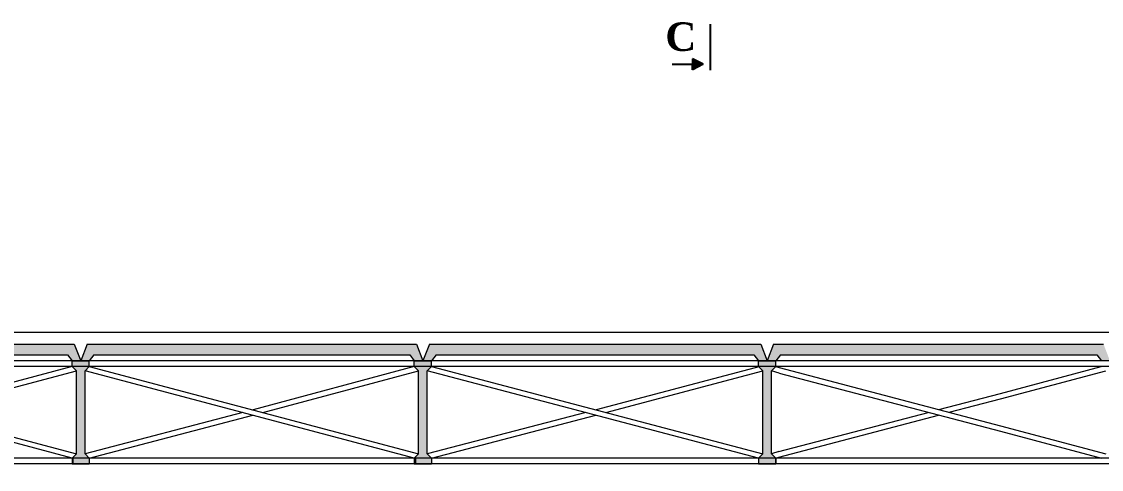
# Model space of a CAD drawing. Header units: inches. Extents: x -4475333 to 345677417, y -211198149 to 2125895.
# Drawn here: x -1955763 to -1936872, y 863341 to 871185 of the extents above; entities that cross this region are included whole.
import ezdxf

# ---------------------------------------------------------------- set-up
doc = ezdxf.new("R2010")
doc.units = ezdxf.units.IN
doc.header["$LTSCALE"] = 150
doc.header["$MEASUREMENT"] = 0
for name, color, linetype, lineweight in [('cot', 2, 'Continuous', 50), ('KHUNG BVE', 7, 'Continuous', 0), ('NHA XUONG', 80, 'Continuous', 50)]:
    doc.layers.add(name, color=color, linetype=linetype, lineweight=lineweight)
doc.layers.add('dang', color=2, linetype='Continuous')
doc.layers.add('tru', color=7, linetype='Continuous')
doc.styles.add('CHU DAM', font='arialbd.ttf', dxfattribs={"height": 200})

msp = doc.modelspace()

# ---------------------------------------------------------------- hatches: boundary and pattern name
at = {"layer": 'KHUNG BVE', "linetype": 'ByBlock', "lineweight": 9, "ltscale": 10}
msp.add_hatch(color=256, dxfattribs=at).paths.add_polyline_path([(-1943838.5, 870436.7), (-1944025, 870534.2), (-1944025, 870436.7), (-1944025, 870339.3)])
at = {"layer": 'KHUNG BVE', "lineweight": 0}
h = msp.add_hatch(color=5, dxfattribs=at)
h.dxf.hatch_style = 1
h.paths.add_polyline_path([(-1966950.8, 865348.6), (-1966869.5, 865241.5), (-1966719.5, 865241.5), (-1966833, 865537.1), (-1972919.7, 865537.2), (-1972919.7, 865241.6), (-1972669.7, 865241.6), (-1972669.7, 865241.6), (-1972369.7, 865241.6), (-1972069.6, 865241.6), (-1971988.4, 865348.6)])
h.paths.add_polyline_path([(-1966606.1, 865537.1), (-1966719.5, 865241.5), (-1966569.5, 865241.5), (-1966488.3, 865348.5), (-1960950.9, 865348.5), (-1960869.7, 865241.5), (-1960719.7, 865241.5), (-1960833.1, 865537.1)])
h.paths.add_polyline_path([(-1954960.1, 865348.4), (-1954878.9, 865241.5), (-1954728.9, 865241.5), (-1954842.3, 865537), (-1960606.3, 865537.1), (-1960719.7, 865241.5), (-1960569.7, 865241.5), (-1960488.5, 865348.5)])
h.paths.add_polyline_path([(-1948974, 865348.9), (-1948892.5, 865241.5), (-1948742.5, 865241.5), (-1948855.9, 865537), (-1954615.5, 865537), (-1954728.9, 865241.5), (-1954578.9, 865241.5), (-1954497.7, 865348.5)])
h.paths.add_polyline_path([(-1942950.9, 865348.4), (-1942869.7, 865241.4), (-1942719.7, 865241.4), (-1942833.1, 865537), (-1948629, 865537), (-1948742.5, 865241.5), (-1948592.5, 865241.5), (-1948511.3, 865348.4)])
h = msp.add_hatch(color=5, dxfattribs=at)
h.dxf.hatch_style = 1
h.paths.add_polyline_path([(-1936835.6, 865537.1), (-1942606.2, 865537.1), (-1942719.7, 865241.4), (-1942569.7, 865241.4), (-1942488.4, 865348.5), (-1936953.8, 865348.9), (-1936872.2, 865241.4), (-1936722.2, 865241.4)])
h.paths.add_polyline_path([(-1930833.2, 865537.1), (-1936608.7, 865537), (-1936722.2, 865241.4), (-1936572.2, 865241.4), (-1936490.9, 865348.4), (-1930951, 865348.5), (-1930869.7, 865241.4), (-1930719.7, 865241.4)])
h.paths.add_polyline_path([(-1929550.1, 865536.9), (-1930606.3, 865536.9), (-1930719.7, 865241.4), (-1930569.7, 865241.4), (-1930488.5, 865348.3), (-1929550.1, 865348.4)])
h.paths.add_polyline_path([(-1929150.1, 865536.9), (-1929550.1, 865536.9), (-1929550.1, 865348.4), (-1929150.1, 865348.4)])
h.paths.add_polyline_path([(-1924833.1, 865537), (-1929150.1, 865536.9), (-1929150.1, 865348.4), (-1924950.9, 865348.4), (-1924869.6, 865241.4), (-1924719.6, 865241.4)])
h.paths.add_polyline_path([(-1918833.1, 865537), (-1924606.2, 865536.9), (-1924719.6, 865241.4), (-1924569.6, 865241.4), (-1924488.4, 865348.3), (-1918950.9, 865348.4), (-1918869.7, 865241.4), (-1918719.7, 865241.4)])
h = msp.add_hatch(color=2, dxfattribs=at)
h.dxf.hatch_style = 1
h.paths.add_polyline_path([(-1954653.9, 865066.3), (-1954578.9, 865141.5), (-1954578.9, 865241.5), (-1954878.9, 865241.5), (-1954878.9, 865141.5), (-1954803.9, 865066.3), (-1954803.9, 863616.5), (-1954878.9, 863541.3), (-1954878.9, 863441.3), (-1954578.9, 863441.3), (-1954578.9, 863541.3), (-1954653.9, 863616.5)])
h = msp.add_hatch(color=2, dxfattribs=at)
h.dxf.hatch_style = 1
h.paths.add_polyline_path([(-1948667.5, 865066.3), (-1948592.5, 865141.5), (-1948592.5, 865241.5), (-1948892.5, 865241.5), (-1948892.5, 865141.5), (-1948817.5, 865066.3), (-1948817.5, 863616.5), (-1948892.5, 863541.3), (-1948892.5, 863441.3), (-1948592.5, 863441.3), (-1948592.5, 863541.3), (-1948667.5, 863616.5)])
h = msp.add_hatch(color=2, dxfattribs=at)
h.dxf.hatch_style = 1
h.paths.add_polyline_path([(-1942644.7, 865066.3), (-1942569.7, 865141.4), (-1942569.7, 865241.4), (-1942869.7, 865241.4), (-1942869.7, 865141.4), (-1942794.7, 865066.3), (-1942794.7, 863616.4), (-1942869.7, 863541.3), (-1942869.7, 863441.3), (-1942569.7, 863441.3), (-1942569.7, 863541.3), (-1942644.7, 863616.4)])

# ---------------------------------------------------------------- linework, layer by layer
at = {"layer": 'cot', "lineweight": 18}
for p, q in [((-1954878.9, 863541.3), (-1960645.1, 865066.3)), ((-1960569.7, 865141.5), (-1954803.9, 863616.5)), ((-1954878.9, 865141.5), (-1957713.7, 864387.2)), ((-1957540.4, 864341.4), (-1954803.9, 865066.3)), ((-1948892.5, 863541.3), (-1954653.9, 865066.3)), ((-1954578.9, 865141.5), (-1948817.5, 863616.5)), ((-1948892.5, 865141.5), (-1951714.1, 864387.2)), ((-1951540.8, 864341.4), (-1948817.5, 865066.2)), ((-1942869.5, 863541.4), (-1948667.5, 865066.3)), ((-1948592.5, 865141.5), (-1942794.5, 863616.4)), ((-1942844.5, 865141.4), (-1945713, 864387.2)), ((-1945539.7, 864341.4), (-1942794.5, 865066.3)), ((-1942511.4, 865028.2), (-1942643.5, 865066.4)), ((-1942566.6, 865141.6), (-1942510.9, 865125.5)), ((-1942511.4, 865028.2), (-1938639.9, 864009.3)), ((-1942510.9, 865125.5), (-1938639.9, 864104.8)), ((-1938639.9, 864673.4), (-1936873.7, 865141.5)), ((-1938639.9, 864578.1), (-1936797.2, 865066.3)), ((-1939719.2, 864389.4), (-1938639.9, 864673.4)), ((-1939537.7, 864341.5), (-1938639.9, 864578.1)), ((-1951894.3, 864339.8), (-1954653.9, 863616.5)), ((-1954578.9, 863541.3), (-1951720.5, 864293.9)), ((-1945893.2, 864339.8), (-1948667.5, 863616.5)), ((-1948592.7, 863541.5), (-1945719.5, 864293.9)), ((-1942518.3, 863556.1), (-1939719.8, 864293.5)), ((-1942517.8, 863652.9), (-1939901.6, 864341.4)), ((-1938639.9, 864104.8), (-1936797.2, 863616.4)), ((-1938639.9, 864009.3), (-1936872.4, 863541.5)), ((-1942517.8, 863652.9), (-1942643.5, 863616.6)), ((-1942568.5, 863541.6), (-1942518.3, 863556.1))]:
    msp.add_line(p, q, dxfattribs=at)
at = {"layer": 'dang', "lineweight": 18}
for p, q in [((-1954878.9, 865141.5), (-1954878.9, 865241.5)), ((-1954878.9, 865241.5), (-1954578.9, 865241.5)), ((-1954578.9, 865141.5), (-1954578.9, 865241.5)), ((-1948892.5, 865141.5), (-1948892.5, 865241.5)), ((-1948892.5, 865241.5), (-1948592.5, 865241.5)), ((-1948592.5, 865141.5), (-1948592.5, 865241.5)), ((-1942869.7, 865141.4), (-1942869.7, 865241.4)), ((-1942869.7, 865241.4), (-1942569.7, 865241.4)), ((-1942569.7, 865141.4), (-1942569.7, 865241.4)), ((-1954803.9, 865066.3), (-1954878.9, 865141.5)), ((-1954803.9, 863616.5), (-1954803.9, 865066.3)), ((-1954803.9, 863616.5), (-1954803.9, 865066.3)), ((-1954653.9, 865066.3), (-1954578.9, 865141.5)), ((-1954653.9, 863616.5), (-1954653.9, 865066.3)), ((-1954653.9, 863616.5), (-1954653.9, 865066.3)), ((-1948817.5, 865066.3), (-1948892.5, 865141.5)), ((-1948817.5, 863616.5), (-1948817.5, 865066.3)), ((-1948817.5, 863616.4), (-1948817.5, 865066.2)), ((-1948667.5, 865066.3), (-1948592.5, 865141.5)), ((-1948667.5, 863616.5), (-1948667.5, 865066.3)), ((-1948667.5, 863616.5), (-1948667.5, 865066.3)), ((-1942794.7, 865066.3), (-1942869.7, 865141.4)), ((-1942795.3, 863616.1), (-1942795.3, 865065.9)), ((-1942794.7, 863616.4), (-1942794.7, 865066.3)), ((-1942644.7, 865066.3), (-1942569.7, 865141.4)), ((-1942644.7, 863616.4), (-1942644.7, 865066.3)), ((-1942644.7, 863616.4), (-1942644.7, 865066.3)), ((-1954803.9, 863616.5), (-1954878.9, 863541.3)), ((-1954878.9, 863541.3), (-1954878.9, 863441.3)), ((-1954653.9, 863616.5), (-1954578.9, 863541.3)), ((-1954578.9, 863541.3), (-1954578.9, 863441.3)), ((-1948817.5, 863616.5), (-1948892.5, 863541.3)), ((-1948892.5, 863541.3), (-1948892.5, 863441.3)), ((-1948667.5, 863616.5), (-1948592.5, 863541.3)), ((-1948592.5, 863541.3), (-1948592.5, 863441.3)), ((-1942794.7, 863616.4), (-1942869.7, 863541.3)), ((-1942869.7, 863541.3), (-1942869.7, 863441.3)), ((-1942644.7, 863616.4), (-1942569.7, 863541.3)), ((-1942569.7, 863541.3), (-1942569.7, 863441.3)), ((-1954878.9, 863441.3), (-1954578.9, 863441.3)), ((-1948892.5, 863441.3), (-1948592.5, 863441.3)), ((-1942869.7, 863441.3), (-1942569.7, 863441.3))]:
    msp.add_line(p, q, dxfattribs=at)
at = {"layer": 'Defpoints', "lineweight": 18}
for p, q in [((-1954869.7, 863541.4), (-1954869.7, 863441.4)), ((-1948869.7, 863541.4), (-1948869.7, 863441.4)), ((-1942869.7, 863541.4), (-1942869.7, 863441.4)), ((-1942569.1, 863441.8), (-1942569.1, 863541.8))]:
    msp.add_line(p, q, dxfattribs=at)
at = {"layer": 'KHUNG BVE', "linetype": 'ByBlock', "lineweight": -2, "ltscale": 10}
for p, q in [((-1943715.2, 871141.1), (-1943715.2, 870333.8)), ((-1943838.5, 870436.7), (-1944025, 870534.2)), ((-1944025, 870534.2), (-1944025, 870436.7)), ((-1944382.1, 870436.7), (-1943838.5, 870436.7)), ((-1943838.5, 870436.7), (-1944025, 870339.3)), ((-1944025, 870339.3), (-1944025, 870436.7))]:
    msp.add_line(p, q, dxfattribs=at)
at = {"layer": 'KHUNG BVE', "color": 3, "lineweight": 18, "ltscale": 3}
for p, q in [((-1938639.9, 865741.6), (-1972919.7, 865741.6)), ((-1936639.9, 865741.6), (-1938639.9, 865741.6)), ((-1938639.9, 865241.4), (-1972919.7, 865241.6)), ((-1936639.9, 865241.4), (-1938639.9, 865241.4)), ((-1938639.9, 865141.5), (-1972719.7, 865141.5)), ((-1936639.9, 865141.5), (-1938639.9, 865141.5))]:
    msp.add_line(p, q, dxfattribs=at)
at = {"layer": 'KHUNG BVE', "linetype": 'Continuous', "lineweight": 18, "ltscale": 10}
for p, q in [((-1938639.9, 863541.5), (-1972719.7, 863541.5)), ((-1936639.9, 863541.5), (-1938639.9, 863541.5)), ((-1938639.9, 863441.5), (-1972719.7, 863441.6)), ((-1936639.9, 863441.5), (-1938639.9, 863441.5))]:
    msp.add_line(p, q, dxfattribs=at)
at = {"layer": 'KHUNG BVE', "lineweight": 0}
msp.add_line((-1936872.4, 863541.5), (-1936872.4, 863537.8), dxfattribs=at)
msp.add_circle((-1916098.2, 889715.1), 188435.9, dxfattribs=at)
at = {"layer": 'tru', "color": 5, "linetype": 'ByBlock', "lineweight": 18, "ltscale": 10}
for p, q in [((-1960606.3, 865537.1), (-1954842.3, 865537)), ((-1954842.3, 865537), (-1954728.9, 865241.5)), ((-1954615.5, 865537), (-1954728.9, 865241.5)), ((-1954615.5, 865537), (-1954728.9, 865241.5)), ((-1954615.5, 865537), (-1948855.9, 865537)), ((-1948855.9, 865537.1), (-1948742.5, 865241.5)), ((-1948629, 865537), (-1948742.5, 865241.5)), ((-1948629, 865537), (-1948742.5, 865241.5)), ((-1948629, 865537), (-1942833.1, 865537)), ((-1942833.1, 865537), (-1942719.7, 865241.4)), ((-1942606.2, 865537.1), (-1942719.7, 865241.4)), ((-1942606.3, 865537), (-1942719.7, 865241.4)), ((-1942606.2, 865537.1), (-1936835.6, 865537.1)), ((-1960488.5, 865348.5), (-1954960.1, 865348.4)), ((-1954960.2, 865348.5), (-1954878.9, 865241.5)), ((-1954497.7, 865348.5), (-1954578.9, 865241.5)), ((-1954497.7, 865348.5), (-1948974, 865348.9)), ((-1948974, 865348.9), (-1948892.5, 865241.5)), ((-1948511.2, 865348.4), (-1948592.5, 865241.5)), ((-1948511.3, 865348.4), (-1942950.9, 865348.4)), ((-1942950.9, 865348.4), (-1942869.7, 865241.4)), ((-1942488.4, 865348.5), (-1942569.7, 865241.4)), ((-1942488.4, 865348.5), (-1936953.8, 865348.9)), ((-1936953.8, 865348.9), (-1936872.2, 865241.4))]:
    msp.add_line(p, q, dxfattribs=at)

# ---------------------------------------------------------------- texts
at = {"layer": 'NHA XUONG', "color": 50, "linetype": 'ByBlock', "lineweight": -2, "ltscale": 10, "insert": (-1944502.6, 871171.8), "char_height": 500, "width": 1744.456, "attachment_point": 1, "style": 'CHU DAM'}
msp.add_mtext('{\\fTimes New Roman|b1|i0|c0|p18;C}', dxfattribs=at)

doc.saveas('drawing.dxf')
